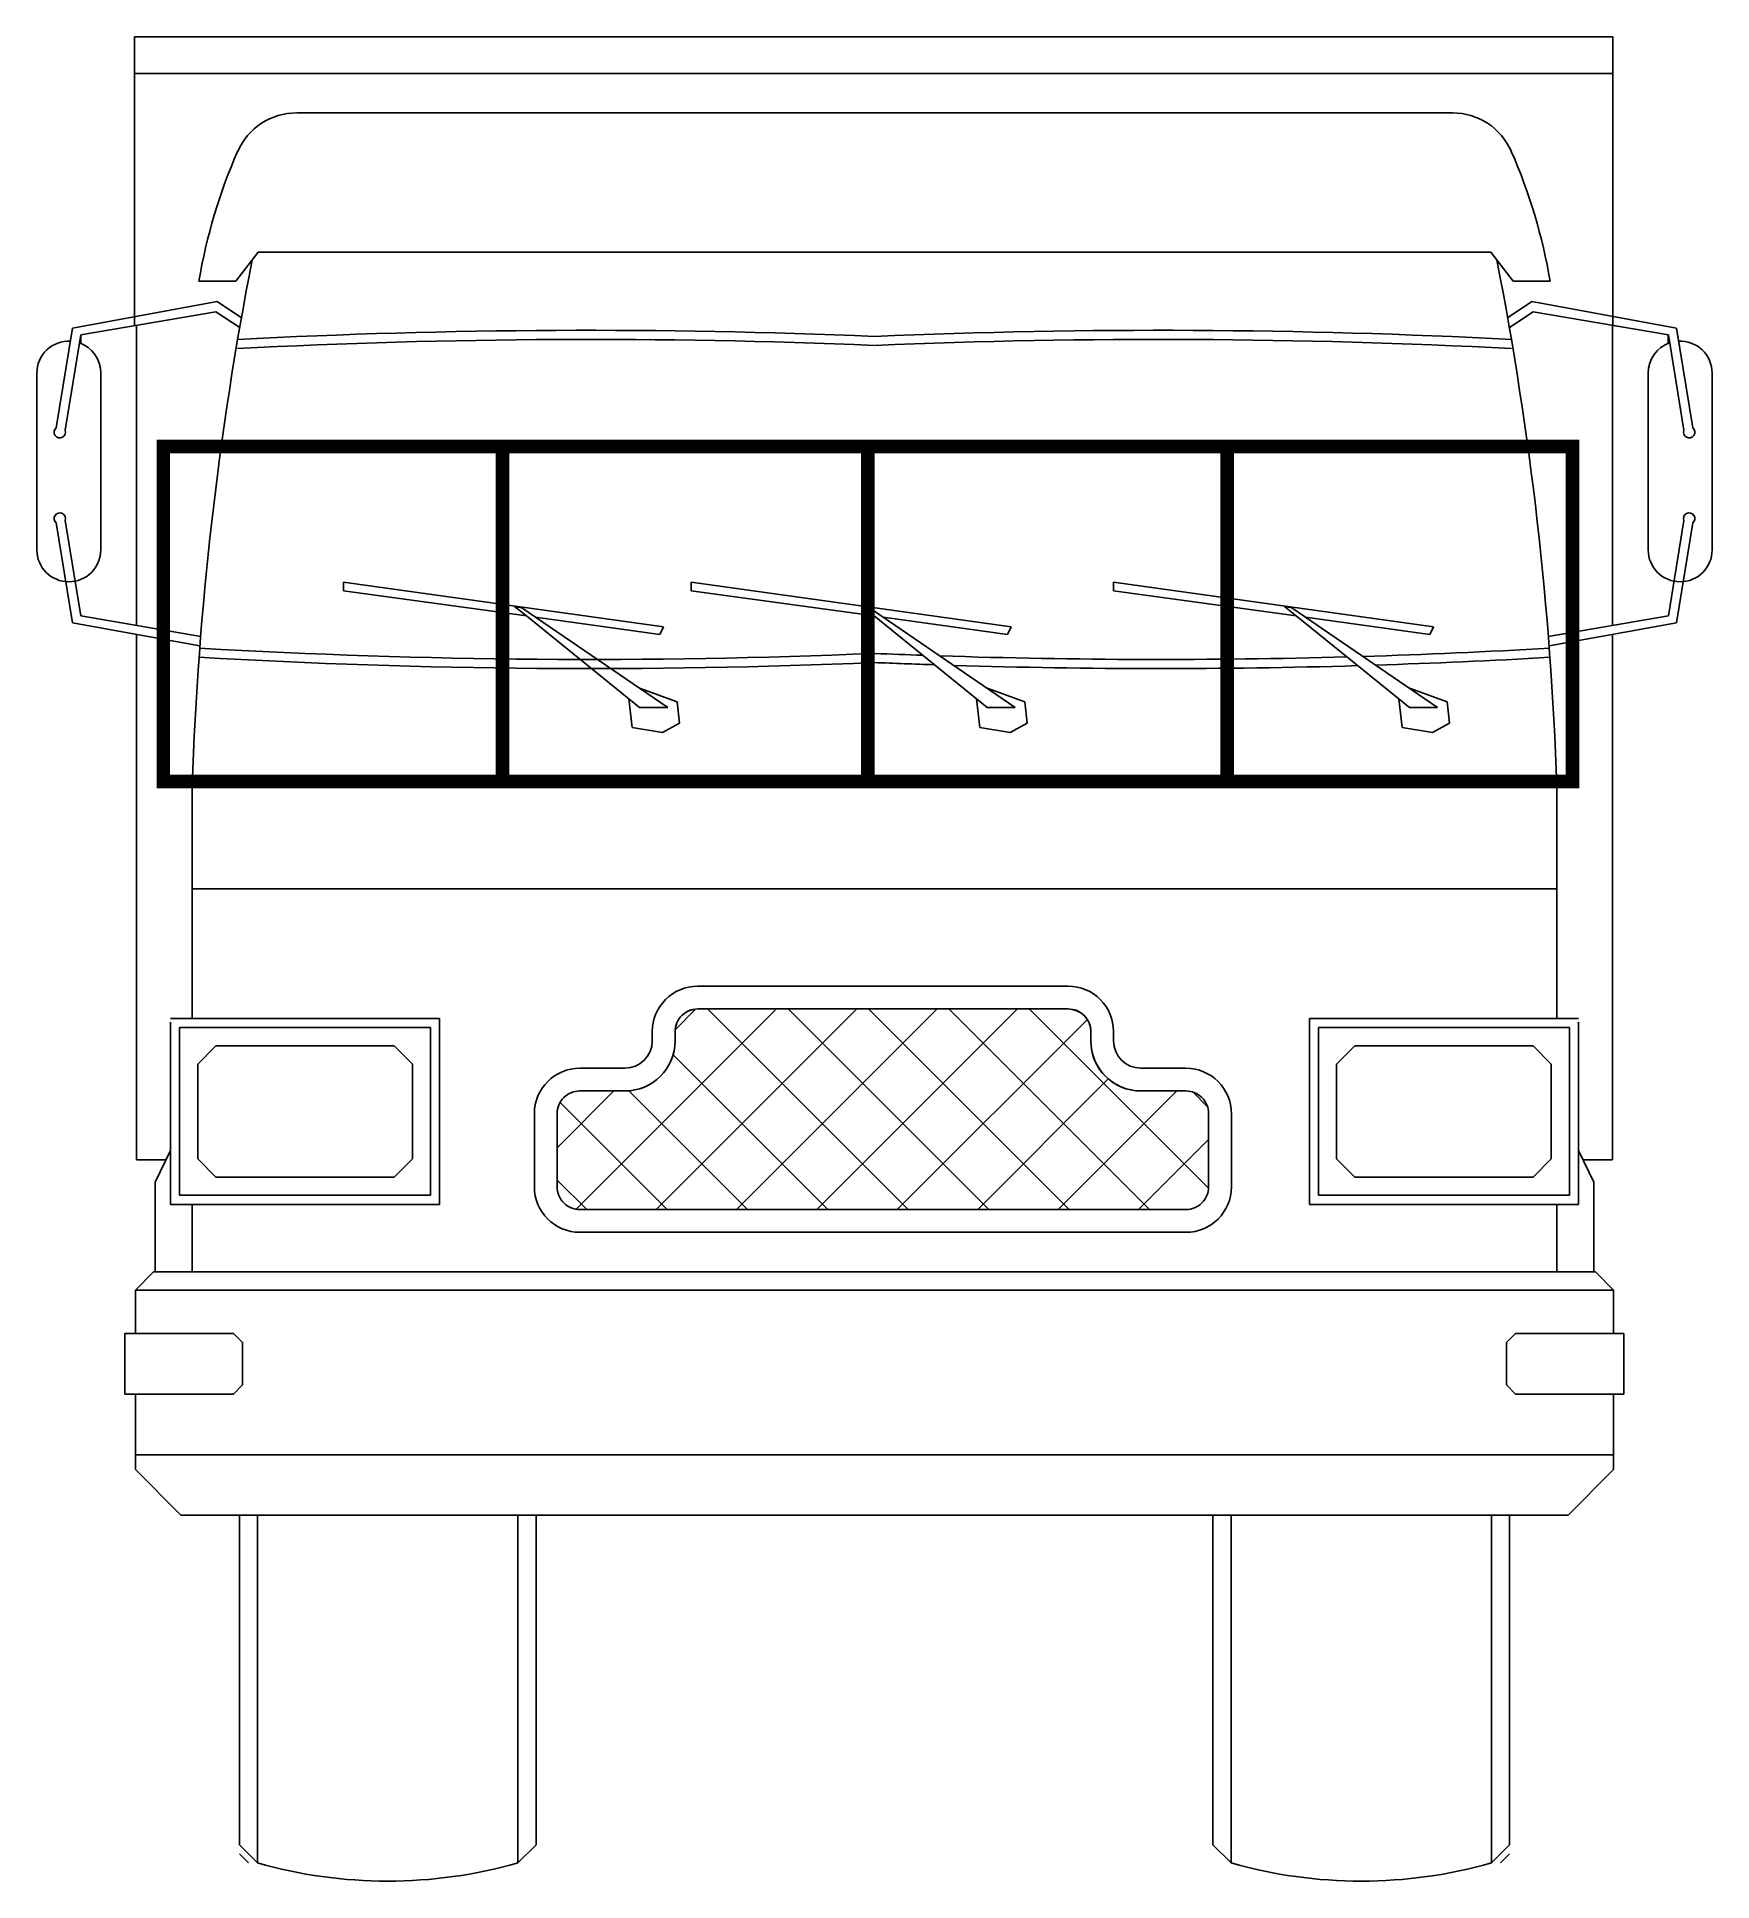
# Model space of a CAD drawing. Extents: x -2.25 to 2.17, y 0 to 4.87.
import ezdxf

# ---------------------------------------------------------------- set-up
doc = ezdxf.new("R2010")
doc.units = 0
doc.header["$LTSCALE"] = 25
doc.header["$MEASUREMENT"] = 0
doc.layers.get('0').update_dxf_attribs({"linetype": 'CONTINUOUS'})

msp = doc.modelspace()

# ---------------------------------------------------------------- linework, layer by layer
for p, q in [((-1.9951, 4.1037), (-1.9951, 4.8657)), ((-1.9951, 4.8657), (1.9051, 4.8657)), ((1.9051, 4.1045), (1.9051, 4.8657)), ((-1.9951, 4.7694), (1.9051, 4.7694)), ((-0.0426, 4.6653), (-1.5671, 4.6653)), ((0.1839, 4.6653), (-0.2048, 4.6653)), ((-0.0426, 4.6653), (1.4819, 4.6653)), ((-1.728, 4.2214), (-1.669, 4.2974)), ((-1.669, 4.2974), (-0.0426, 4.2974)), ((1.5838, 4.2974), (-0.0426, 4.2974)), ((1.6427, 4.2214), (1.5838, 4.2974)), ((-1.728, 4.2214), (-1.8252, 4.2214)), ((1.6427, 4.2214), (1.74, 4.2214)), ((-2.1583, 4.0976), (-1.7767, 4.1671)), ((-2.137, 4.0792), (-1.7804, 4.1407)), ((-1.7804, 4.1407), (-1.7175, 4.0988)), ((-1.7767, 4.1671), (-1.713, 4.1246)), ((1.6914, 4.1671), (1.6277, 4.1246)), ((1.6952, 4.1407), (1.6323, 4.0988)), ((2.0731, 4.0976), (1.6914, 4.1671)), ((2.0518, 4.0792), (1.6952, 4.1407)), ((-2.2014, 3.8343), (-2.1583, 4.0976)), ((-1.9895, 4.1047), (-1.9895, 3.313)), ((1.9042, 4.1047), (1.9042, 3.313)), ((2.1162, 3.8343), (2.0731, 4.0976)), ((-2.1781, 3.8282), (-2.137, 4.0792)), ((-2.1368, 4.0793), (-2.1368, 4.0568)), ((2.0516, 4.0793), (2.0516, 4.0568)), ((2.0928, 3.8282), (2.0518, 4.0792)), ((-2.2525, 3.9786), (-2.2525, 3.5123)), ((-2.084, 3.9786), (-2.084, 3.5123)), ((1.9987, 3.9786), (1.9987, 3.5123)), ((2.1673, 3.9786), (2.1673, 3.5123)), ((-2.2014, 3.5834), (-2.1583, 3.32)), ((-2.1781, 3.5894), (-2.137, 3.3385)), ((2.0928, 3.5894), (2.0518, 3.3385)), ((2.1162, 3.5834), (2.0731, 3.32)), ((-0.5989, 3.3094), (-1.4434, 3.4274)), ((-1.4434, 3.4274), (-1.4434, 3.4045)), ((0.3182, 3.3094), (-0.5263, 3.4274)), ((-0.5263, 3.4274), (-0.5263, 3.4045)), ((0.5879, 3.4274), (0.5879, 3.4045)), ((1.4324, 3.3094), (0.5879, 3.4274)), ((-1.4434, 3.4045), (-0.961, 3.3379)), ((-0.973, 3.3593), (-0.9922, 3.3631)), ((-0.9922, 3.3631), (-0.961, 3.3379)), ((-0.5883, 3.0963), (-0.973, 3.3593)), ((-0.5263, 3.4045), (-0.0439, 3.3379)), ((-0.0559, 3.3593), (-0.0751, 3.3631)), ((-0.0751, 3.3631), (-0.0439, 3.3379)), ((0.3289, 3.0963), (-0.0559, 3.3593)), ((0.5879, 3.4045), (1.0703, 3.3379)), ((1.0391, 3.3631), (1.0703, 3.3379)), ((1.0583, 3.3593), (1.0391, 3.3631)), ((1.4431, 3.0963), (1.0583, 3.3593)), ((-2.1583, 3.32), (-1.8223, 3.2589)), ((-2.137, 3.3385), (-1.8204, 3.2838)), ((-0.961, 3.3379), (-0.6625, 3.0963)), ((-0.9368, 3.3345), (-0.6093, 3.2893)), ((-0.5989, 3.3094), (-0.6093, 3.2893)), ((-0.0439, 3.3379), (0.2547, 3.0963)), ((-0.0197, 3.3345), (0.3079, 3.2893)), ((0.3182, 3.3094), (0.3079, 3.2893)), ((1.0703, 3.3379), (1.3689, 3.0963)), ((1.0945, 3.3345), (1.4221, 3.2893)), ((1.4324, 3.3094), (1.4221, 3.2893)), ((2.0518, 3.3385), (1.7351, 3.2838)), ((2.0731, 3.32), (1.737, 3.2589)), ((-1.9895, 3.2893), (-1.9895, 1.903)), ((1.9042, 3.2893), (1.9042, 1.903)), ((-0.6817, 3.0433), (-0.6907, 3.1191)), ((-0.6624, 3.147), (-0.563, 3.1115)), ((0.2355, 3.0433), (0.2265, 3.1191)), ((0.2548, 3.147), (0.3541, 3.1115)), ((1.3496, 3.0433), (1.3407, 3.1191)), ((1.369, 3.147), (1.4683, 3.1115)), ((-0.5883, 3.0963), (-0.6625, 3.0963)), ((-0.563, 3.1115), (-0.5567, 3.0547)), ((0.3289, 3.0963), (0.2547, 3.0963)), ((0.3541, 3.1115), (0.3604, 3.0547)), ((1.4431, 3.0963), (1.3689, 3.0963)), ((1.4683, 3.1115), (1.4746, 3.0547)), ((-0.6022, 3.0307), (-0.6817, 3.0433)), ((-0.5567, 3.0547), (-0.6022, 3.0307)), ((0.315, 3.0307), (0.2355, 3.0433)), ((0.3604, 3.0547), (0.315, 3.0307)), ((1.4292, 3.0307), (1.3496, 3.0433)), ((1.4746, 3.0547), (1.4292, 3.0307)), ((-1.8426, 2.8896), (-1.8426, 2.2758)), ((-1.8426, 2.8896), (-0.0426, 2.8896)), ((1.7574, 2.8896), (-0.0426, 2.8896)), ((1.7574, 2.8896), (1.7574, 2.2758)), ((-0.0426, 2.6183), (-1.8426, 2.6183)), ((-0.0426, 2.6183), (1.7574, 2.6183)), ((0.4681, 2.3612), (-0.5089, 2.3612)), ((-1.9001, 2.2758), (-1.1899, 2.2758)), ((-1.9001, 1.7854), (-1.9001, 2.2658)), ((-1.8761, 2.2518), (-1.2139, 2.2518)), ((-1.8761, 1.8094), (-1.8761, 2.2518)), ((-1.2139, 2.2518), (-1.2139, 1.8094)), ((-1.1899, 2.2758), (-1.1899, 1.7854)), ((-0.6289, 2.2412), (-0.6289, 2.2167)), ((0.5881, 2.2167), (0.5881, 2.2412)), ((1.1047, 2.2758), (1.1047, 1.7854)), ((1.8149, 2.2758), (1.1047, 2.2758)), ((1.1287, 2.2518), (1.1287, 1.8094)), ((1.7909, 2.2518), (1.1287, 2.2518)), ((1.7909, 1.8094), (1.7909, 2.2518)), ((1.8149, 1.7854), (1.8149, 2.2658)), ((-1.7801, 2.2038), (-1.8281, 2.1558)), ((-1.7801, 2.2038), (-1.3099, 2.2038)), ((-1.2619, 2.1558), (-1.3099, 2.2038)), ((1.1767, 2.1558), (1.2247, 2.2038)), ((1.6949, 2.2038), (1.2247, 2.2038)), ((1.6949, 2.2038), (1.7429, 2.1558)), ((-1.8281, 1.9054), (-1.8281, 2.1558)), ((-1.2619, 2.1558), (-1.2619, 1.9054)), ((-0.7009, 2.1447), (-0.8199, 2.1447)), ((0.779, 2.1447), (0.6601, 2.1447)), ((1.1767, 2.1558), (1.1767, 1.9054)), ((1.7429, 1.9054), (1.7429, 2.1558)), ((-0.9399, 2.0247), (-0.9399, 1.8317)), ((0.899, 1.8317), (0.899, 2.0247)), ((-1.9895, 1.903), (-1.912, 1.903)), ((-1.9001, 1.9276), (-1.9402, 1.8442)), ((-1.8281, 1.9054), (-1.7801, 1.8574)), ((-1.3099, 1.8574), (-1.2619, 1.9054)), ((1.2247, 1.8574), (1.1767, 1.9054)), ((1.7429, 1.9054), (1.6949, 1.8574)), ((1.8149, 1.9276), (1.8549, 1.8442)), ((1.9042, 1.903), (1.8267, 1.903)), ((-1.3099, 1.8574), (-1.7801, 1.8574)), ((1.2247, 1.8574), (1.6949, 1.8574)), ((-1.9402, 1.6072), (-1.9402, 1.8442)), ((-1.2139, 1.8094), (-1.8761, 1.8094)), ((1.1287, 1.8094), (1.7909, 1.8094)), ((1.8549, 1.6072), (1.8549, 1.8442)), ((-1.1899, 1.7854), (-1.9001, 1.7854)), ((-1.8426, 1.7854), (-1.8426, 1.6072)), ((1.1047, 1.7854), (1.8149, 1.7854)), ((1.7574, 1.7854), (1.7574, 1.6072)), ((-0.8199, 1.7117), (0.779, 1.7117)), ((-1.9926, 1.5592), (-1.9446, 1.6072)), ((-0.0426, 1.6072), (-1.9446, 1.6072)), ((-0.0426, 1.6072), (1.8594, 1.6072)), ((1.9074, 1.5592), (1.8594, 1.6072)), ((-1.9926, 1.5592), (-1.9926, 1.4452)), ((-1.9926, 1.5592), (-0.0426, 1.5592)), ((1.9074, 1.5592), (-0.0426, 1.5592)), ((1.9074, 1.5592), (1.9074, 1.4452)), ((-2.0201, 1.4452), (-1.734, 1.4452)), ((-2.0201, 1.4452), (-2.0201, 1.285)), ((-1.734, 1.4452), (-1.71, 1.4212)), ((-1.71, 1.4212), (-1.71, 1.309)), ((1.6487, 1.4452), (1.6247, 1.4212)), ((1.6247, 1.4212), (1.6247, 1.309)), ((1.9348, 1.4452), (1.6487, 1.4452)), ((1.9348, 1.4452), (1.9348, 1.285)), ((-1.734, 1.285), (-2.0201, 1.285)), ((-1.9926, 1.285), (-1.9926, 1.0859)), ((-1.71, 1.309), (-1.734, 1.285)), ((1.6247, 1.309), (1.6487, 1.285)), ((1.6487, 1.285), (1.9348, 1.285)), ((1.9074, 1.285), (1.9074, 1.0859)), ((-1.9926, 1.125), (-0.0426, 1.125)), ((1.9074, 1.125), (-0.0426, 1.125)), ((-1.9926, 1.0859), (-1.8726, 0.9659)), ((1.9074, 1.0859), (1.7874, 0.9659)), ((-1.8726, 0.9659), (-0.0426, 0.9659)), ((-1.7183, 0.9659), (-1.7183, 0.096)), ((-1.6703, 0.9659), (-1.6703, 0.048)), ((-0.9834, 0.048), (-0.9834, 0.9659)), ((-0.9354, 0.096), (-0.9354, 0.9659)), ((1.7874, 0.9659), (-0.0426, 0.9659)), ((0.8502, 0.096), (0.8502, 0.9659)), ((0.8982, 0.048), (0.8982, 0.9659)), ((1.5851, 0.9659), (1.5851, 0.048)), ((1.6331, 0.9659), (1.6331, 0.096)), ((-1.6703, 0.048), (-1.7183, 0.096)), ((-1.6943, 0.048), (-1.7183, 0.072)), ((-0.9834, 0.048), (-0.9354, 0.096)), ((0.8982, 0.048), (0.8502, 0.096)), ((1.5851, 0.048), (1.6331, 0.096)), ((1.6091, 0.048), (1.6331, 0.072))]:
    msp.add_line(p, q)
at = {"color": 0}
for p, q in [((-0.8301, 1.7726), (-0.3015, 2.3012)), ((-0.6188, 1.7717), (-0.0893, 2.3012)), ((-0.5687, 2.2461), (-0.5138, 2.301)), ((0.0466, 1.7717), (-0.4829, 2.3012)), ((-0.4067, 1.7717), (0.1228, 2.3012)), ((0.2587, 1.7717), (-0.2707, 2.3012)), ((-0.1945, 1.7717), (0.3349, 2.3012)), ((0.4709, 1.7717), (-0.0586, 2.3012)), ((0.683, 1.7717), (0.1535, 2.3012)), ((0.8389, 1.8279), (0.3657, 2.3012)), ((0.0176, 1.7717), (0.5189, 2.2731)), ((-0.1655, 1.7717), (-0.574, 2.1802)), ((0.2297, 1.7717), (0.5743, 2.1163)), ((-0.8799, 1.9349), (-0.7301, 2.0847)), ((-0.5898, 1.7717), (-0.8722, 2.0541)), ((-0.3777, 1.7717), (-0.691, 2.0851)), ((0.4419, 1.7717), (0.7548, 2.0847)), ((0.8363, 2.0427), (0.7971, 2.082)), ((0.654, 1.7717), (0.839, 1.9568)), ((-0.8019, 1.7717), (-0.8799, 1.8497))]:
    msp.add_line(p, q, dxfattribs=at)
at = {"const_width": 0.036}
msp.add_lwpolyline([(1.7988, 2.9013), (1.7988, 3.7853), (-1.9189, 3.7853), (-1.9189, 2.9013)], close=True, dxfattribs=at)
for points in [[(-1.0238, 2.9013), (-1.0238, 3.7853)], [(-0.0601, 2.9013), (-0.0601, 3.7853)], [(0.8881, 2.9013), (0.8881, 3.7853)]]:
    msp.add_lwpolyline(points, dxfattribs=at)
msp.add_lwpolyline([(-0.5689, 2.2412), (-0.5689, 2.2167, -0.414214), (-0.7009, 2.0847), (-0.8199, 2.0847, 0.414214), (-0.8799, 2.0247), (-0.8799, 1.8317, 0.414214), (-0.8199, 1.7717), (0.779, 1.7717, 0.414214), (0.839, 1.8317), (0.839, 2.0247, 0.414214), (0.779, 2.0847), (0.6601, 2.0847, -0.414214), (0.5281, 2.2167), (0.5281, 2.2412, 0.414214), (0.4681, 2.3012), (-0.5089, 2.3012, 0.414214)], format="xyb", close=True)
for centre, radius, start, end in [((-1.5671, 4.4953), 0.17, 90, 156.3195), ((1.4819, 4.4953), 0.17, 23.6805, 90), ((-0.3852, 3.977), 1.4606, 156.3196, 170.3658), ((0.2999, 3.977), 1.4606, 9.6342, 23.6804), ((6.9533, 2.5905), 8.801, 168.94906, 178.05207), ((-7.0385, 2.5905), 8.801, 1.94793, 11.05094), ((-0.7959, -13.711), 17.8025, 87.57497, 92.98961), ((0.7106, -13.711), 17.8025, 87.01039, 92.42503), ((-2.1683, 3.9786), 0.0843, 87.1367, 180), ((-2.1683, 3.9786), 0.0843, 0, 70.7557), ((-0.7959, -13.711), 17.7785, 87.57497, 92.98961), ((0.7106, -13.711), 17.7785, 87.01039, 92.42503), ((2.083, 3.9786), 0.0843, 109.2443, 180), ((2.083, 3.9786), 0.0843, 0, 92.8633), ((-2.192, 3.8226), 0.015, 129.0597, 21.8809), ((2.1067, 3.8226), 0.015, 158.1191, 50.9403), ((-2.192, 3.595), 0.015, 338.1191, 230.9403), ((2.1067, 3.595), 0.015, 309.0597, 201.8809), ((-2.1683, 3.5123), 0.0843, 180, 0), ((2.083, 3.5123), 0.0843, 180, 0), ((-0.7959, 21.0016), 17.8025, 266.68755, 272.42503), ((-0.7959, 21.0016), 17.7785, 266.68755, 272.42503), ((0.7106, 21.0016), 17.8025, 267.57497, 268.0835), ((0.7106, 21.0016), 17.7785, 267.57497, 267.98097), ((0.7106, 21.0016), 17.7785, 268.12647, 271.58911), ((0.7106, 21.0016), 17.7785, 271.72469, 273.31245), ((0.7106, 21.0016), 17.8025, 271.83058, 273.31245), ((0.7106, 21.0016), 17.8025, 268.24762, 271.67926), ((-0.5089, 2.2412), 0.12, 90, 180), ((0.4681, 2.2412), 0.12, 0, 90), ((-0.5089, 2.2412), 0.06, 90, 180), ((0.4681, 2.2412), 0.06, 0, 90), ((-0.7009, 2.2167), 0.072, 270, 0), ((-0.7009, 2.2167), 0.132, 270, 0), ((0.6601, 2.2167), 0.132, 180, 270), ((0.6601, 2.2167), 0.072, 180, 270), ((-0.8199, 2.0247), 0.12, 90, 180), ((0.779, 2.0247), 0.12, 0, 90), ((-0.8199, 1.8317), 0.12, 180, 270), ((0.779, 1.8317), 0.12, 270, 0), ((-1.3269, 1.2528), 1.2528, 254.0886, 285.9114), ((1.2416, 1.2528), 1.2528, 254.0886, 285.9114)]:
    msp.add_arc(centre, radius, start, end)

doc.saveas('drawing.dxf')
